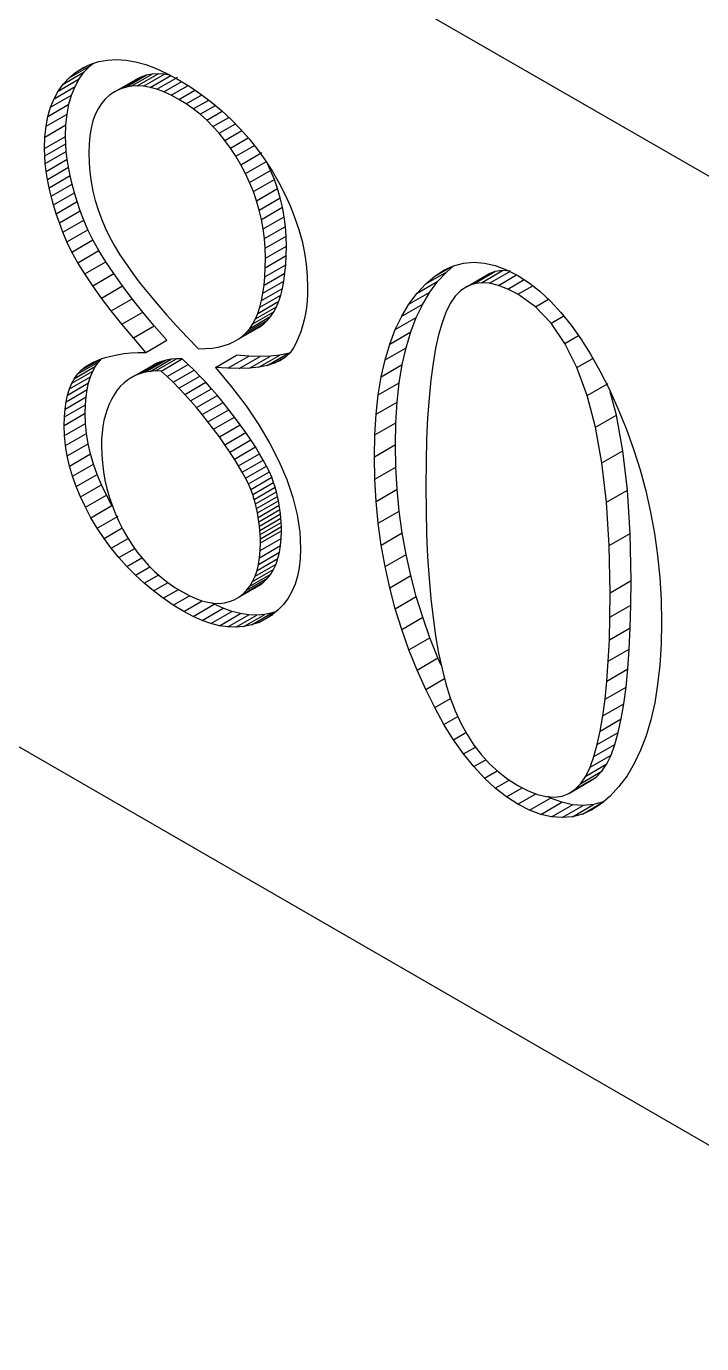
# Model space of a CAD drawing. Header units: millimetres. Extents: x -70 to 70, y -99 to 99.
# Drawn here: x 31.015 to 33.29, y -42.772 to -38.332 of the extents above; entities that cross this region are included whole.
import ezdxf

# ---------------------------------------------------------------- set-up
doc = ezdxf.new("R2010")
doc.units = ezdxf.units.MM
doc.layers.add('粗实线层', color=7, linetype='Continuous', lineweight=35)

msp = doc.modelspace()

# ---------------------------------------------------------------- linework, layer by layer
at = {"layer": '粗实线层', "color": 7, "lineweight": -3}
for p, q in [((40.1182, -42.7653), (30.9258, -37.458)), ((31.2594, -38.4504), (31.2884, -38.4452)), ((31.2884, -38.4452), (31.3186, -38.4436)), ((31.3186, -38.4436), (31.3501, -38.4457)), ((31.3501, -38.4457), (31.3829, -38.4514)), ((31.1393, -38.5265), (31.21, -38.4856)), ((31.1587, -38.5057), (31.2294, -38.4649)), ((31.1587, -38.5057), (31.1807, -38.4875)), ((31.1807, -38.4875), (31.2195, -38.4651)), ((31.1807, -38.4875), (31.2052, -38.4718)), ((31.1933, -38.5089), (31.21, -38.4856)), ((31.2052, -38.4718), (31.2317, -38.4593)), ((31.21, -38.4856), (31.2294, -38.4649)), ((31.2294, -38.4649), (31.239, -38.4569)), ((31.2317, -38.4593), (31.2594, -38.4504)), ((31.3677, -38.5339), (31.4385, -38.493)), ((31.3829, -38.4514), (31.4169, -38.4608)), ((31.3881, -38.5326), (31.4588, -38.4918)), ((31.4094, -38.5339), (31.4801, -38.4931)), ((31.4169, -38.4608), (31.4521, -38.4738)), ((31.4385, -38.493), (31.419, -38.4968)), ((31.4588, -38.4918), (31.4385, -38.493)), ((31.4521, -38.4738), (31.4886, -38.4905)), ((31.4801, -38.4931), (31.4588, -38.4918)), ((31.5022, -38.4969), (31.4801, -38.4931)), ((31.4886, -38.4905), (31.5264, -38.5108)), ((31.1083, -38.5757), (31.1791, -38.5348)), ((31.1225, -38.5498), (31.1933, -38.5089)), ((31.1225, -38.5498), (31.1393, -38.5265)), ((31.1393, -38.5265), (31.1587, -38.5057)), ((31.1674, -38.5633), (31.1791, -38.5348)), ((31.1791, -38.5348), (31.1933, -38.5089)), ((31.3119, -38.5526), (31.3826, -38.5117)), ((31.3296, -38.5438), (31.4003, -38.503)), ((31.3483, -38.5376), (31.3296, -38.5438)), ((31.3483, -38.5376), (31.419, -38.4968)), ((31.3677, -38.5339), (31.3483, -38.5376)), ((31.3881, -38.5326), (31.3677, -38.5339)), ((31.4003, -38.503), (31.3826, -38.5117)), ((31.4094, -38.5339), (31.3881, -38.5326)), ((31.419, -38.4968), (31.4003, -38.503)), ((31.4315, -38.5377), (31.4094, -38.5339)), ((31.4315, -38.5377), (31.5022, -38.4969)), ((31.4545, -38.544), (31.4315, -38.5377)), ((31.4545, -38.544), (31.5252, -38.5032)), ((31.4784, -38.5528), (31.5384, -38.5181)), ((31.5031, -38.5641), (31.5599, -38.5313)), ((31.5264, -38.5108), (31.5654, -38.5346)), ((31.5654, -38.5346), (31.6028, -38.56)), ((31.0967, -38.6041), (31.1674, -38.5633)), ((31.0967, -38.6041), (31.1083, -38.5757)), ((31.1083, -38.5757), (31.1225, -38.5498)), ((31.1584, -38.5943), (31.1674, -38.5633)), ((31.2807, -38.5768), (31.2678, -38.5921)), ((31.2954, -38.5636), (31.2807, -38.5768)), ((31.3119, -38.5526), (31.2954, -38.5636)), ((31.3296, -38.5438), (31.3119, -38.5526)), ((31.4784, -38.5528), (31.4545, -38.544)), ((31.5031, -38.5641), (31.4784, -38.5528)), ((31.5288, -38.5779), (31.5031, -38.5641)), ((31.5288, -38.5779), (31.583, -38.5466)), ((31.5535, -38.5931), (31.5288, -38.5779)), ((31.5535, -38.5931), (31.6063, -38.5627)), ((31.5773, -38.6099), (31.6292, -38.58)), ((31.6028, -38.56), (31.6386, -38.5871)), ((31.0877, -38.6351), (31.1584, -38.5943)), ((31.0877, -38.6351), (31.0967, -38.6041)), ((31.1519, -38.6278), (31.1584, -38.5943)), ((31.2565, -38.6095), (31.247, -38.629)), ((31.2678, -38.5921), (31.2565, -38.6095)), ((31.5773, -38.6099), (31.5535, -38.5931)), ((31.6003, -38.6282), (31.5773, -38.6099)), ((31.6003, -38.6282), (31.652, -38.5983)), ((31.6225, -38.648), (31.6749, -38.6177)), ((31.6386, -38.5871), (31.6728, -38.6157)), ((31.6728, -38.6157), (31.7054, -38.646)), ((31.0773, -38.7048), (31.148, -38.664)), ((31.0773, -38.7048), (31.0812, -38.6687)), ((31.0812, -38.6687), (31.1519, -38.6278)), ((31.0812, -38.6687), (31.0877, -38.6351)), ((31.1467, -38.7027), (31.148, -38.664)), ((31.148, -38.664), (31.1519, -38.6278)), ((31.2392, -38.6507), (31.2332, -38.6745)), ((31.247, -38.629), (31.2392, -38.6507)), ((31.6225, -38.648), (31.6003, -38.6282)), ((31.6437, -38.6692), (31.6225, -38.648)), ((31.6437, -38.6692), (31.6972, -38.6384)), ((31.6642, -38.692), (31.6437, -38.6692)), ((31.6642, -38.692), (31.7192, -38.6602)), ((31.7054, -38.646), (31.7363, -38.6778)), ((31.076, -38.7435), (31.1467, -38.7027)), ((31.076, -38.7435), (31.0773, -38.7048)), ((31.1474, -38.7276), (31.1467, -38.7027)), ((31.2288, -38.7004), (31.2262, -38.7284)), ((31.2332, -38.6745), (31.2288, -38.7004)), ((31.6838, -38.7163), (31.6642, -38.692)), ((31.6838, -38.7163), (31.741, -38.6832)), ((31.7025, -38.7421), (31.7623, -38.7075)), ((31.7363, -38.6778), (31.7657, -38.7113)), ((31.7657, -38.7113), (31.7934, -38.7464)), ((31.0767, -38.7685), (31.076, -38.7435)), ((31.0767, -38.7685), (31.1474, -38.7276)), ((31.0785, -38.7942), (31.1492, -38.7533)), ((31.1492, -38.7533), (31.1474, -38.7276)), ((31.1523, -38.7797), (31.1492, -38.7533)), ((31.2262, -38.7284), (31.2254, -38.7585)), ((31.2254, -38.7585), (31.2262, -38.7912)), ((31.7025, -38.7421), (31.6838, -38.7163)), ((31.7203, -38.7694), (31.7025, -38.7421)), ((31.7203, -38.7694), (31.783, -38.7333)), ((31.7374, -38.7982), (31.8081, -38.7574)), ((31.7934, -38.7464), (31.8195, -38.7832)), ((31.0785, -38.7942), (31.0767, -38.7685)), ((31.0816, -38.8206), (31.0785, -38.7942)), ((31.0816, -38.8206), (31.1523, -38.7797)), ((31.1566, -38.8069), (31.1523, -38.7797)), ((31.2262, -38.7912), (31.2288, -38.8236)), ((31.7374, -38.7982), (31.7203, -38.7694)), ((31.7531, -38.828), (31.7374, -38.7982)), ((31.7531, -38.828), (31.8238, -38.7871)), ((31.8195, -38.7832), (31.844, -38.8215)), ((31.8379, -38.8173), (31.8286, -38.7974)), ((31.0859, -38.8477), (31.0816, -38.8206)), ((31.0859, -38.8477), (31.1566, -38.8069)), ((31.0915, -38.8755), (31.0859, -38.8477)), ((31.0915, -38.8755), (31.1622, -38.8347)), ((31.1622, -38.8347), (31.1566, -38.8069)), ((31.1689, -38.8633), (31.1622, -38.8347)), ((31.2288, -38.8236), (31.2332, -38.8556)), ((31.7672, -38.8581), (31.7531, -38.828)), ((31.7672, -38.8581), (31.8379, -38.8173)), ((31.7797, -38.8886), (31.8504, -38.8478)), ((31.8504, -38.8478), (31.8379, -38.8173)), ((31.844, -38.8215), (31.8666, -38.8606)), ((31.8612, -38.8787), (31.8504, -38.8478)), ((31.0982, -38.9041), (31.0915, -38.8755)), ((31.0982, -38.9041), (31.1689, -38.8633)), ((31.1062, -38.9333), (31.1769, -38.8925)), ((31.1769, -38.8925), (31.1689, -38.8633)), ((31.1862, -38.9225), (31.1769, -38.8925)), ((31.2332, -38.8556), (31.2392, -38.8874)), ((31.2392, -38.8874), (31.247, -38.9188)), ((31.7797, -38.8886), (31.7672, -38.8581)), ((31.7905, -38.9195), (31.7797, -38.8886)), ((31.7905, -38.9195), (31.8612, -38.8787)), ((31.8703, -38.91), (31.8612, -38.8787)), ((31.8666, -38.8606), (31.8867, -38.8997)), ((31.1062, -38.9333), (31.0982, -38.9041)), ((31.1155, -38.9633), (31.1062, -38.9333)), ((31.1155, -38.9633), (31.1862, -38.9225)), ((31.1967, -38.9532), (31.1862, -38.9225)), ((31.247, -38.9188), (31.2565, -38.9499)), ((31.7996, -38.9508), (31.7905, -38.9195)), ((31.7996, -38.9508), (31.8703, -38.91)), ((31.8778, -38.9417), (31.8703, -38.91)), ((31.8867, -38.8997), (31.9045, -38.9388)), ((31.126, -38.994), (31.1155, -38.9633)), ((31.126, -38.994), (31.1967, -38.9532)), ((31.2084, -38.9846), (31.1967, -38.9532)), ((31.2565, -38.9499), (31.2678, -38.9807)), ((31.2678, -38.9807), (31.2807, -39.0112)), ((31.8071, -38.9825), (31.7996, -38.9508)), ((31.8071, -38.9825), (31.8778, -38.9417)), ((31.8129, -39.0145), (31.8836, -38.9737)), ((31.8836, -38.9737), (31.8778, -38.9417)), ((31.8877, -39.0061), (31.8836, -38.9737)), ((31.9045, -38.9388), (31.9199, -38.9778)), ((31.9199, -38.9778), (31.9329, -39.0168)), ((31.1377, -39.0254), (31.126, -38.994)), ((31.1377, -39.0254), (31.2084, -38.9846)), ((31.1516, -39.058), (31.1377, -39.0254)), ((31.1516, -39.058), (31.2223, -39.0172)), ((31.2223, -39.0172), (31.2084, -38.9846)), ((31.2393, -39.0516), (31.2223, -39.0172)), ((31.2807, -39.0112), (31.2954, -39.0414)), ((31.8129, -39.0145), (31.8071, -38.9825)), ((31.817, -39.047), (31.8129, -39.0145)), ((31.817, -39.047), (31.8877, -39.0061)), ((31.8902, -39.0389), (31.8877, -39.0061)), ((31.9329, -39.0168), (31.9436, -39.0558)), ((31.1686, -39.0924), (31.1516, -39.058)), ((31.1686, -39.0924), (31.2393, -39.0516)), ((31.2594, -39.0877), (31.2393, -39.0516)), ((31.2954, -39.0414), (31.3119, -39.0712)), ((31.8195, -39.0798), (31.817, -39.047)), ((31.8195, -39.0798), (31.8902, -39.0389)), ((31.891, -39.0722), (31.8902, -39.0389)), ((31.9436, -39.0558), (31.9519, -39.0948)), ((31.1887, -39.1285), (31.1686, -39.0924)), ((31.1887, -39.1285), (31.2594, -39.0877)), ((31.2827, -39.1256), (31.2594, -39.0877)), ((31.3119, -39.0712), (31.3303, -39.1014)), ((31.3303, -39.1014), (31.3509, -39.1326)), ((31.8203, -39.113), (31.8195, -39.0798)), ((31.8198, -39.1454), (31.8905, -39.1046)), ((31.8198, -39.1454), (31.8203, -39.113)), ((31.8203, -39.113), (31.891, -39.0722)), ((31.889, -39.135), (31.8905, -39.1046)), ((31.8905, -39.1046), (31.891, -39.0722)), ((31.9519, -39.0948), (31.9578, -39.1337)), ((31.212, -39.1664), (31.1887, -39.1285)), ((31.212, -39.1664), (31.2827, -39.1256)), ((31.3091, -39.1652), (31.2827, -39.1256)), ((31.3509, -39.1326), (31.3737, -39.1648)), ((31.8182, -39.1759), (31.889, -39.135)), ((31.8182, -39.1759), (31.8198, -39.1454)), ((31.8863, -39.1636), (31.889, -39.135)), ((31.9578, -39.1337), (31.9614, -39.1726)), ((32.3604, -39.1996), (32.4311, -39.1588)), ((32.3906, -39.1736), (32.439, -39.1457)), ((32.3906, -39.1736), (32.422, -39.1533)), ((32.4018, -39.1905), (32.4311, -39.1588)), ((32.422, -39.1533), (32.4544, -39.1387)), ((32.4311, -39.1588), (32.4544, -39.1388)), ((32.4544, -39.1387), (32.4879, -39.1299)), ((32.4879, -39.1299), (32.5224, -39.1268)), ((32.5224, -39.1268), (32.558, -39.1295)), ((32.5228, -39.1994), (32.5936, -39.1585)), ((32.5482, -39.1959), (32.6189, -39.1551)), ((32.558, -39.1295), (32.5947, -39.1379)), ((32.5936, -39.1585), (32.5703, -39.1673)), ((32.5758, -39.1977), (32.6465, -39.1569)), ((32.6189, -39.1551), (32.5936, -39.1585)), ((32.5947, -39.1379), (32.6325, -39.152)), ((32.6465, -39.1569), (32.6189, -39.1551)), ((32.6325, -39.152), (32.6713, -39.1718)), ((31.2384, -39.206), (31.212, -39.1664)), ((31.2384, -39.206), (31.3091, -39.1652)), ((31.3386, -39.2066), (31.3091, -39.1652)), ((31.3737, -39.1648), (31.3987, -39.198)), ((31.3987, -39.198), (31.426, -39.2322)), ((31.812, -39.231), (31.8827, -39.1902)), ((31.8156, -39.2044), (31.8863, -39.1636)), ((31.8156, -39.2044), (31.8182, -39.1759)), ((31.878, -39.2148), (31.8827, -39.1902)), ((31.8827, -39.1902), (31.8863, -39.1636)), ((31.9614, -39.1726), (31.9625, -39.2115)), ((32.3311, -39.2314), (32.4018, -39.1905)), ((32.3311, -39.2314), (32.3604, -39.1996)), ((32.3604, -39.1996), (32.3906, -39.1736)), ((32.3746, -39.2272), (32.4018, -39.1905)), ((32.4996, -39.2081), (32.5703, -39.1673)), ((32.5228, -39.1994), (32.4996, -39.2081)), ((32.5482, -39.1959), (32.5228, -39.1994)), ((32.5758, -39.1977), (32.5482, -39.1959)), ((32.6054, -39.2048), (32.5758, -39.1977)), ((32.6054, -39.2048), (32.6667, -39.1695)), ((32.6373, -39.2172), (32.6923, -39.1854)), ((32.6713, -39.1718), (32.7088, -39.196)), ((32.7088, -39.196), (32.7454, -39.2248)), ((31.2679, -39.2474), (31.2384, -39.206)), ((31.2679, -39.2474), (31.3386, -39.2066)), ((31.3006, -39.2906), (31.2679, -39.2474)), ((31.3713, -39.2497), (31.3386, -39.2066)), ((31.426, -39.2322), (31.4554, -39.2674)), ((31.8015, -39.2783), (31.8723, -39.2375)), ((31.8073, -39.2557), (31.878, -39.2148)), ((31.8073, -39.2557), (31.812, -39.231)), ((31.812, -39.231), (31.8156, -39.2044)), ((31.8655, -39.2583), (31.8723, -39.2375)), ((31.8723, -39.2375), (31.878, -39.2148)), ((31.9621, -39.2347), (31.9607, -39.2573)), ((31.9625, -39.2115), (31.9621, -39.2347)), ((32.3039, -39.268), (32.3746, -39.2272)), ((32.3039, -39.268), (32.3311, -39.2314)), ((32.3502, -39.268), (32.3746, -39.2272)), ((32.4597, -39.2413), (32.4429, -39.2659)), ((32.4786, -39.2221), (32.4597, -39.2413)), ((32.4996, -39.2081), (32.4786, -39.2221)), ((32.6373, -39.2172), (32.6054, -39.2048)), ((32.6713, -39.2348), (32.6373, -39.2172)), ((32.6713, -39.2348), (32.7213, -39.2059)), ((32.7303, -39.2771), (32.6713, -39.2348)), ((32.7454, -39.2248), (32.7812, -39.2581)), ((31.3006, -39.2906), (31.3713, -39.2497)), ((31.3364, -39.3354), (31.3006, -39.2906)), ((31.4071, -39.2946), (31.3713, -39.2497)), ((31.4554, -39.2674), (31.487, -39.3036)), ((31.7869, -39.3179), (31.8577, -39.2771)), ((31.7948, -39.2991), (31.8655, -39.2583)), ((31.7948, -39.2991), (31.8015, -39.2783)), ((31.8015, -39.2783), (31.8073, -39.2557)), ((31.8488, -39.294), (31.8577, -39.2771)), ((31.8577, -39.2771), (31.8655, -39.2583)), ((31.9583, -39.2793), (31.955, -39.3006)), ((31.9607, -39.2573), (31.9583, -39.2793)), ((32.2795, -39.3088), (32.3039, -39.268)), ((32.2795, -39.3088), (32.3502, -39.268)), ((32.3287, -39.3128), (32.3502, -39.268)), ((32.4429, -39.2659), (32.4283, -39.2957)), ((32.7303, -39.2771), (32.7743, -39.2517)), ((32.7831, -39.3324), (32.7303, -39.2771)), ((32.7812, -39.2581), (32.8162, -39.296)), ((31.3364, -39.3354), (31.4071, -39.2946)), ((31.3753, -39.3821), (31.3364, -39.3354)), ((31.446, -39.3413), (31.4071, -39.2946)), ((31.487, -39.3036), (31.5209, -39.3408)), ((31.7446, -39.3748), (31.8153, -39.334)), ((31.7571, -39.363), (31.8278, -39.3222)), ((31.7682, -39.3497), (31.8389, -39.3089)), ((31.7682, -39.3497), (31.7781, -39.3348)), ((31.7781, -39.3348), (31.8488, -39.294)), ((31.7781, -39.3348), (31.7869, -39.3179)), ((31.7869, -39.3179), (31.7948, -39.2991)), ((31.8014, -39.3444), (31.8153, -39.334)), ((31.8153, -39.334), (31.8278, -39.3222)), ((31.8278, -39.3222), (31.8389, -39.3089)), ((31.8389, -39.3089), (31.8488, -39.294)), ((31.9507, -39.3213), (31.9455, -39.3414)), ((31.955, -39.3006), (31.9507, -39.3213)), ((32.258, -39.3536), (32.2795, -39.3088)), ((32.258, -39.3536), (32.3287, -39.3128)), ((32.3101, -39.3618), (32.3287, -39.3128)), ((32.4155, -39.3307), (32.404, -39.371)), ((32.4283, -39.2957), (32.4155, -39.3307)), ((32.7831, -39.3324), (32.8256, -39.3078)), ((32.8297, -39.4006), (32.7831, -39.3324)), ((32.8162, -39.296), (32.8502, -39.3384)), ((31.3753, -39.3821), (31.446, -39.3413)), ((31.4881, -39.3897), (31.446, -39.3413)), ((31.5209, -39.3408), (31.5569, -39.379)), ((31.5569, -39.379), (31.5951, -39.4182)), ((31.7155, -39.3942), (31.7862, -39.3534)), ((31.7307, -39.3852), (31.8014, -39.3444)), ((31.7307, -39.3852), (31.7446, -39.3748)), ((31.7446, -39.3748), (31.7571, -39.363)), ((31.7571, -39.363), (31.7682, -39.3497)), ((31.7862, -39.3534), (31.8014, -39.3444)), ((31.9322, -39.3797), (31.9242, -39.3979)), ((31.9393, -39.3609), (31.9322, -39.3797)), ((31.9455, -39.3414), (31.9393, -39.3609)), ((32.2394, -39.4026), (32.258, -39.3536)), ((32.2394, -39.4026), (32.3101, -39.3618)), ((32.2943, -39.4148), (32.3101, -39.3618)), ((32.404, -39.371), (32.3939, -39.4166)), ((32.8297, -39.4006), (32.8755, -39.3741)), ((32.8502, -39.3384), (32.8835, -39.3855)), ((31.4174, -39.4305), (31.3753, -39.3821)), ((31.4174, -39.4305), (31.4881, -39.3897)), ((31.5951, -39.4182), (31.6186, -39.4177)), ((31.6186, -39.4177), (31.6408, -39.4159)), ((31.6408, -39.4159), (31.6615, -39.4126)), ((31.6615, -39.4126), (31.6809, -39.4079)), ((31.6809, -39.4079), (31.6988, -39.4017)), ((31.6988, -39.4017), (31.7155, -39.3942)), ((31.7155, -39.3942), (31.7307, -39.3852)), ((31.9151, -39.4154), (31.904, -39.4316)), ((31.9242, -39.3979), (31.9151, -39.4154)), ((32.2236, -39.4556), (32.2394, -39.4026)), ((32.2236, -39.4556), (32.2943, -39.4148)), ((32.2814, -39.4719), (32.2943, -39.4148)), ((32.3939, -39.4166), (32.3851, -39.4673)), ((32.87, -39.4818), (32.8297, -39.4006)), ((32.8835, -39.3855), (32.9159, -39.4371)), ((31.1879, -39.5034), (31.2586, -39.4626)), ((31.2, -39.4906), (31.2631, -39.4541)), ((31.2135, -39.4797), (31.2425, -39.463)), ((31.2135, -39.4797), (31.2284, -39.4704)), ((31.2284, -39.4704), (31.2444, -39.462)), ((31.2444, -39.462), (31.2617, -39.4546)), ((31.248, -39.4773), (31.2586, -39.4626)), ((31.2586, -39.4626), (31.2707, -39.4498)), ((31.2617, -39.4546), (31.2803, -39.4482)), ((31.2803, -39.4482), (31.3, -39.4428)), ((31.3, -39.4428), (31.321, -39.4384)), ((31.321, -39.4384), (31.3433, -39.4349)), ((31.3433, -39.4349), (31.3667, -39.4324)), ((31.3667, -39.4324), (31.3914, -39.431)), ((31.3836, -39.5078), (31.4543, -39.467)), ((31.3914, -39.431), (31.4174, -39.4305)), ((31.399, -39.502), (31.4697, -39.4611)), ((31.4153, -39.4976), (31.486, -39.4568)), ((31.4324, -39.4947), (31.5031, -39.4539)), ((31.4543, -39.467), (31.4398, -39.4743)), ((31.4505, -39.4933), (31.5212, -39.4525)), ((31.4697, -39.4611), (31.4543, -39.467)), ((31.4695, -39.4934), (31.5402, -39.4526)), ((31.486, -39.4568), (31.4697, -39.4611)), ((31.5031, -39.4539), (31.486, -39.4568)), ((31.5212, -39.4525), (31.5031, -39.4539)), ((31.5402, -39.4526), (31.5212, -39.4525)), ((31.5601, -39.4711), (31.5402, -39.4526)), ((31.652, -39.4811), (31.7227, -39.4403)), ((31.6935, -39.4842), (31.7642, -39.4433)), ((31.7642, -39.4433), (31.7227, -39.4403)), ((31.7316, -39.4851), (31.8023, -39.4442)), ((31.8023, -39.4442), (31.7642, -39.4433)), ((31.7663, -39.4838), (31.837, -39.443)), ((31.7977, -39.4805), (31.8684, -39.4396)), ((31.837, -39.443), (31.8023, -39.4442)), ((31.8257, -39.475), (31.8964, -39.4341)), ((31.8503, -39.4673), (31.8257, -39.475)), ((31.8684, -39.4396), (31.837, -39.443)), ((31.8503, -39.4673), (31.8919, -39.4433)), ((31.8716, -39.4575), (31.8503, -39.4673)), ((31.8964, -39.4341), (31.8684, -39.4396)), ((31.8895, -39.4456), (31.8716, -39.4575)), ((31.904, -39.4316), (31.8895, -39.4456)), ((31.9037, -39.4318), (31.8964, -39.4341)), ((32.2107, -39.5127), (32.2236, -39.4556)), ((32.3851, -39.4673), (32.3777, -39.5234)), ((32.87, -39.4818), (32.9236, -39.4508)), ((32.9159, -39.4371), (32.9474, -39.4933)), ((31.1602, -39.5536), (31.2309, -39.5128)), ((31.168, -39.5349), (31.2387, -39.4941)), ((31.1773, -39.5182), (31.248, -39.4773)), ((31.1773, -39.5182), (31.1879, -39.5034)), ((31.1879, -39.5034), (31.2, -39.4906)), ((31.2, -39.4906), (31.2135, -39.4797)), ((31.2245, -39.5335), (31.2309, -39.5128)), ((31.2309, -39.5128), (31.2387, -39.4941)), ((31.2387, -39.4941), (31.248, -39.4773)), ((31.3691, -39.5151), (31.4398, -39.4743)), ((31.3836, -39.5078), (31.3691, -39.5151)), ((31.399, -39.502), (31.3836, -39.5078)), ((31.4153, -39.4976), (31.399, -39.502)), ((31.4324, -39.4947), (31.4153, -39.4976)), ((31.4505, -39.4933), (31.4324, -39.4947)), ((31.4695, -39.4934), (31.4505, -39.4933)), ((31.4894, -39.5119), (31.4695, -39.4934)), ((31.4894, -39.5119), (31.5601, -39.4711)), ((31.5092, -39.5312), (31.4894, -39.5119)), ((31.5092, -39.5312), (31.5799, -39.4904)), ((31.5289, -39.5514), (31.5996, -39.5106)), ((31.5799, -39.4904), (31.5601, -39.4711)), ((31.5996, -39.5106), (31.5799, -39.4904)), ((31.6193, -39.5315), (31.5996, -39.5106)), ((31.6935, -39.4842), (31.652, -39.4811)), ((31.652, -39.4811), (31.7065, -39.5466)), ((31.7316, -39.4851), (31.6935, -39.4842)), ((31.7663, -39.4838), (31.7316, -39.4851)), ((31.7977, -39.4805), (31.7663, -39.4838)), ((31.8257, -39.475), (31.7977, -39.4805)), ((32.2006, -39.574), (32.2107, -39.5127)), ((32.2107, -39.5127), (32.2814, -39.4719)), ((32.2714, -39.5332), (32.2814, -39.4719)), ((32.9042, -39.5759), (32.87, -39.4818)), ((32.9474, -39.4933), (32.9781, -39.554)), ((31.1488, -39.597), (31.2195, -39.5562)), ((31.1538, -39.5743), (31.2245, -39.5335)), ((31.1538, -39.5743), (31.1602, -39.5536)), ((31.1602, -39.5536), (31.168, -39.5349)), ((31.168, -39.5349), (31.1773, -39.5182)), ((31.216, -39.5808), (31.2195, -39.5562)), ((31.2195, -39.5562), (31.2245, -39.5335)), ((31.3202, -39.5591), (31.3103, -39.5736)), ((31.3311, -39.5459), (31.3202, -39.5591)), ((31.3428, -39.5342), (31.3311, -39.5459)), ((31.3555, -39.5239), (31.3428, -39.5342)), ((31.3691, -39.5151), (31.3555, -39.5239)), ((31.5289, -39.5514), (31.5092, -39.5312)), ((31.5486, -39.5724), (31.5289, -39.5514)), ((31.5486, -39.5724), (31.6193, -39.5315)), ((31.5682, -39.5942), (31.6389, -39.5534)), ((31.6389, -39.5534), (31.6193, -39.5315)), ((31.6584, -39.576), (31.6389, -39.5534)), ((31.7065, -39.5466), (31.7553, -39.6111)), ((32.2006, -39.574), (32.2714, -39.5332)), ((32.2642, -39.5985), (32.2714, -39.5332)), ((32.3777, -39.5234), (32.3716, -39.5846)), ((32.9042, -39.5759), (32.9749, -39.5351)), ((32.9781, -39.554), (33.0079, -39.6193)), ((31.1453, -39.6216), (31.216, -39.5808)), ((31.1453, -39.6216), (31.1488, -39.597)), ((31.1488, -39.597), (31.1538, -39.5743)), ((31.2138, -39.6074), (31.216, -39.5808)), ((31.3014, -39.589), (31.2936, -39.6053)), ((31.3103, -39.5736), (31.3014, -39.589)), ((31.5682, -39.5942), (31.5486, -39.5724)), ((31.5877, -39.6168), (31.5682, -39.5942)), ((31.5877, -39.6168), (31.6584, -39.576)), ((31.6072, -39.6403), (31.6779, -39.5995)), ((31.6779, -39.5995), (31.6584, -39.576)), ((31.6972, -39.6238), (31.6779, -39.5995)), ((32.1935, -39.6393), (32.2006, -39.574)), ((32.1935, -39.6393), (32.2642, -39.5985)), ((32.2599, -39.6679), (32.2642, -39.5985)), ((32.3716, -39.5846), (32.3668, -39.6511)), ((32.9321, -39.6829), (32.9042, -39.5759)), ((33.0028, -39.6421), (32.9822, -39.5631)), ((31.1424, -39.6768), (31.2131, -39.636)), ((31.1431, -39.6482), (31.2138, -39.6074)), ((31.1431, -39.6482), (31.1453, -39.6216)), ((31.2131, -39.636), (31.2138, -39.6074)), ((31.2142, -39.67), (31.2131, -39.636)), ((31.2811, -39.6409), (31.2764, -39.6601)), ((31.2868, -39.6226), (31.2811, -39.6409)), ((31.2936, -39.6053), (31.2868, -39.6226)), ((31.6072, -39.6403), (31.5877, -39.6168)), ((31.6265, -39.6647), (31.6072, -39.6403)), ((31.6265, -39.6647), (31.6972, -39.6238)), ((31.7165, -39.649), (31.6972, -39.6238)), ((31.7553, -39.6111), (31.7983, -39.6747)), ((32.1892, -39.7087), (32.1935, -39.6393)), ((32.9321, -39.6829), (33.0028, -39.6421)), ((33.0246, -39.7621), (33.0028, -39.6421)), ((33.0079, -39.6193), (33.0358, -39.6874)), ((31.1424, -39.6768), (31.1431, -39.6482)), ((31.1435, -39.7108), (31.1424, -39.6768)), ((31.1435, -39.7108), (31.2142, -39.67)), ((31.2176, -39.7041), (31.2142, -39.67)), ((31.2727, -39.6803), (31.2701, -39.7014)), ((31.2764, -39.6601), (31.2727, -39.6803)), ((31.6458, -39.6898), (31.6265, -39.6647)), ((31.6458, -39.6898), (31.7165, -39.649)), ((31.6651, -39.7158), (31.6458, -39.6898)), ((31.6651, -39.7158), (31.7358, -39.675)), ((31.7358, -39.675), (31.7165, -39.649)), ((31.7542, -39.7009), (31.7358, -39.675)), ((31.7983, -39.6747), (31.8356, -39.7373)), ((32.1892, -39.7087), (32.2599, -39.6679)), ((32.2584, -39.7414), (32.2599, -39.6679)), ((32.3668, -39.6511), (32.3635, -39.7229)), ((32.9538, -39.8029), (32.9321, -39.6829)), ((33.0358, -39.6874), (33.0608, -39.7564)), ((31.1469, -39.745), (31.1435, -39.7108)), ((31.1469, -39.745), (31.2176, -39.7041)), ((31.2231, -39.7384), (31.2176, -39.7041)), ((31.2686, -39.7235), (31.268, -39.7466)), ((31.2701, -39.7014), (31.2686, -39.7235)), ((31.6835, -39.7417), (31.6651, -39.7158)), ((31.6835, -39.7417), (31.7542, -39.7009)), ((31.7005, -39.7665), (31.7712, -39.7257)), ((31.7712, -39.7257), (31.7542, -39.7009)), ((31.7867, -39.7494), (31.7712, -39.7257)), ((32.1877, -39.7822), (32.1892, -39.7087)), ((32.3635, -39.7229), (32.3614, -39.7999)), ((31.1524, -39.7792), (31.1469, -39.745)), ((31.1524, -39.7792), (31.2231, -39.7384)), ((31.1602, -39.8137), (31.1524, -39.7792)), ((31.1602, -39.8137), (31.2309, -39.7728)), ((31.2309, -39.7728), (31.2231, -39.7384)), ((31.241, -39.8074), (31.2309, -39.7728)), ((31.268, -39.7466), (31.2688, -39.7755)), ((31.2688, -39.7755), (31.2709, -39.8043)), ((31.7005, -39.7665), (31.6835, -39.7417)), ((31.7159, -39.7902), (31.7005, -39.7665)), ((31.7159, -39.7902), (31.7867, -39.7494)), ((31.7299, -39.8128), (31.8006, -39.772)), ((31.8006, -39.772), (31.7867, -39.7494)), ((31.8131, -39.7935), (31.8006, -39.772)), ((31.8356, -39.7373), (31.8671, -39.799)), ((32.1877, -39.7822), (32.2584, -39.7414)), ((32.2599, -39.817), (32.2584, -39.7414)), ((32.9538, -39.8029), (33.0246, -39.7621)), ((33.0401, -39.8951), (33.0246, -39.7621)), ((33.0608, -39.7564), (33.0828, -39.8262)), ((31.1703, -39.8482), (31.1602, -39.8137)), ((31.1703, -39.8482), (31.241, -39.8074)), ((31.2532, -39.8421), (31.241, -39.8074)), ((31.2709, -39.8043), (31.2745, -39.8328)), ((31.7299, -39.8128), (31.7159, -39.7902)), ((31.7424, -39.8344), (31.7299, -39.8128)), ((31.7424, -39.8344), (31.8131, -39.7935)), ((31.7534, -39.8548), (31.8241, -39.814)), ((31.8241, -39.814), (31.8131, -39.7935)), ((31.8336, -39.8334), (31.8241, -39.814)), ((31.8671, -39.799), (31.8929, -39.8596)), ((32.1892, -39.8579), (32.1877, -39.7822)), ((32.1892, -39.8579), (32.2599, -39.817)), ((32.2642, -39.8919), (32.2599, -39.817)), ((32.3614, -39.7999), (32.3608, -39.8821)), ((32.9694, -39.9359), (32.9538, -39.8029)), ((31.1825, -39.8829), (31.1703, -39.8482)), ((31.1825, -39.8829), (31.2532, -39.8421)), ((31.2677, -39.8769), (31.2532, -39.8421)), ((31.2745, -39.8328), (31.2796, -39.8612)), ((31.2796, -39.8612), (31.2861, -39.8894)), ((31.7534, -39.8548), (31.7424, -39.8344)), ((31.7629, -39.8742), (31.7534, -39.8548)), ((31.7629, -39.8742), (31.8336, -39.8334)), ((31.7709, -39.8925), (31.8416, -39.8517)), ((31.7774, -39.9097), (31.8481, -39.8689)), ((31.8416, -39.8517), (31.8336, -39.8334)), ((31.8481, -39.8689), (31.8416, -39.8517)), ((31.8531, -39.8851), (31.8481, -39.8689)), ((31.8929, -39.8596), (31.913, -39.9194)), ((32.1935, -39.9327), (32.1892, -39.8579)), ((33.0828, -39.8262), (33.1019, -39.897)), ((31.197, -39.9177), (31.1825, -39.8829)), ((31.197, -39.9177), (31.2677, -39.8769)), ((31.2137, -39.9527), (31.2844, -39.9119)), ((31.2844, -39.9119), (31.2677, -39.8769)), ((31.3034, -39.947), (31.2844, -39.9119)), ((31.2861, -39.8894), (31.2941, -39.9175)), ((31.7709, -39.8925), (31.7629, -39.8742)), ((31.7774, -39.9097), (31.7709, -39.8925)), ((31.7824, -39.9259), (31.7774, -39.9097)), ((31.7824, -39.9259), (31.8531, -39.8851)), ((31.7865, -39.9414), (31.8572, -39.9006)), ((31.8572, -39.9006), (31.8531, -39.8851)), ((31.8608, -39.9159), (31.8572, -39.9006)), ((32.1935, -39.9327), (32.2642, -39.8919)), ((32.2714, -39.9659), (32.2642, -39.8919)), ((32.3608, -39.8821), (32.3614, -39.9651)), ((32.9694, -39.9359), (33.0401, -39.8951)), ((33.0494, -40.041), (33.0401, -39.8951)), ((33.1019, -39.897), (33.1181, -39.9687)), ((31.2137, -39.9527), (31.197, -39.9177)), ((31.2326, -39.9878), (31.2137, -39.9527)), ((31.2326, -39.9878), (31.3034, -39.947)), ((31.2941, -39.9175), (31.3035, -39.9453)), ((31.3035, -39.9453), (31.3143, -39.973)), ((31.7865, -39.9414), (31.7824, -39.9259)), ((31.7901, -39.9567), (31.7865, -39.9414)), ((31.7901, -39.9567), (31.8608, -39.9159)), ((31.7933, -39.9718), (31.7901, -39.9567)), ((31.7933, -39.9718), (31.864, -39.931)), ((31.7961, -39.9867), (31.8668, -39.9459)), ((31.864, -39.931), (31.8608, -39.9159)), ((31.8668, -39.9459), (31.864, -39.931)), ((31.8691, -39.9607), (31.8668, -39.9459)), ((31.913, -39.9194), (31.9274, -39.9782)), ((32.2006, -40.0067), (32.1935, -39.9327)), ((32.9787, -40.0818), (32.9694, -39.9359)), ((31.2538, -40.023), (31.2326, -39.9878)), ((31.2538, -40.023), (31.3245, -39.9822)), ((31.3143, -39.973), (31.3266, -40.0005)), ((31.3266, -40.0005), (31.3403, -40.0278)), ((31.7961, -39.9867), (31.7933, -39.9718)), ((31.7984, -40.0015), (31.7961, -39.9867)), ((31.7984, -40.0015), (31.8691, -39.9607)), ((31.8003, -40.016), (31.7984, -40.0015)), ((31.8003, -40.016), (31.871, -39.9752)), ((31.8018, -40.0304), (31.8725, -39.9896)), ((31.871, -39.9752), (31.8691, -39.9607)), ((31.8725, -39.9896), (31.871, -39.9752)), ((31.8736, -40.0037), (31.8725, -39.9896)), ((31.9274, -39.9782), (31.936, -40.036)), ((32.2006, -40.0067), (32.2714, -39.9659)), ((32.2814, -40.039), (32.2714, -39.9659)), ((32.3614, -39.9651), (32.3635, -40.0445)), ((33.1181, -39.9687), (33.1313, -40.0412)), ((31.2768, -40.0576), (31.2538, -40.023)), ((31.2768, -40.0576), (31.3376, -40.0225)), ((31.3403, -40.0278), (31.3554, -40.0545)), ((31.8018, -40.0304), (31.8003, -40.016)), ((31.8029, -40.0446), (31.8018, -40.0304)), ((31.8029, -40.0446), (31.8736, -40.0037)), ((31.8035, -40.0585), (31.8029, -40.0446)), ((31.8035, -40.0585), (31.8742, -40.0177)), ((31.8037, -40.0723), (31.8744, -40.0315)), ((31.8742, -40.0177), (31.8736, -40.0037)), ((31.8737, -40.0575), (31.8744, -40.0315)), ((31.8744, -40.0315), (31.8742, -40.0177)), ((31.936, -40.036), (31.9388, -40.0928)), ((32.2107, -40.0799), (32.2006, -40.0067)), ((32.2107, -40.0799), (32.2814, -40.039)), ((32.2943, -40.1114), (32.2814, -40.039)), ((32.3635, -40.0445), (32.3668, -40.1202)), ((32.9787, -40.0818), (33.0494, -40.041)), ((33.0525, -40.1998), (33.0494, -40.041)), ((33.1313, -40.0412), (33.1416, -40.1147)), ((31.3011, -40.0908), (31.2768, -40.0576)), ((31.3011, -40.0908), (31.3577, -40.0581)), ((31.3268, -40.1224), (31.3011, -40.0908)), ((31.3268, -40.1224), (31.38, -40.0917)), ((31.3554, -40.0545), (31.3715, -40.0798)), ((31.3715, -40.0798), (31.3887, -40.1039)), ((31.8008, -40.1226), (31.8715, -40.0817)), ((31.803, -40.0983), (31.8737, -40.0575)), ((31.803, -40.0983), (31.8037, -40.0723)), ((31.8037, -40.0723), (31.8035, -40.0585)), ((31.8678, -40.1043), (31.8715, -40.0817)), ((31.8715, -40.0817), (31.8737, -40.0575)), ((32.2236, -40.1522), (32.2107, -40.0799)), ((32.9818, -40.2406), (32.9787, -40.0818)), ((31.3539, -40.1527), (31.3268, -40.1224)), ((31.3539, -40.1527), (31.4044, -40.1235)), ((31.3887, -40.1039), (31.4071, -40.1268)), ((31.4071, -40.1268), (31.4265, -40.1484)), ((31.792, -40.166), (31.8627, -40.1252)), ((31.7971, -40.1451), (31.8678, -40.1043)), ((31.7971, -40.1451), (31.8008, -40.1226)), ((31.8008, -40.1226), (31.803, -40.0983)), ((31.8561, -40.1444), (31.8627, -40.1252)), ((31.8627, -40.1252), (31.8678, -40.1043)), ((31.9377, -40.1258), (31.9341, -40.1566)), ((31.9388, -40.0928), (31.9377, -40.1258)), ((32.2236, -40.1522), (32.2943, -40.1114)), ((32.3101, -40.1829), (32.2943, -40.1114)), ((32.3668, -40.1202), (32.3716, -40.1923)), ((33.1416, -40.1147), (33.149, -40.1891)), ((31.3824, -40.1815), (31.3539, -40.1527)), ((31.3824, -40.1815), (31.4314, -40.1532)), ((31.4123, -40.2088), (31.4607, -40.1808)), ((31.4265, -40.1484), (31.4471, -40.1688)), ((31.4471, -40.1688), (31.4688, -40.188)), ((31.7677, -40.2185), (31.8384, -40.1777)), ((31.7773, -40.2027), (31.848, -40.1619)), ((31.7854, -40.1852), (31.8561, -40.1444)), ((31.7854, -40.1852), (31.792, -40.166)), ((31.792, -40.166), (31.7971, -40.1451)), ((31.8274, -40.1918), (31.8384, -40.1777)), ((31.8384, -40.1777), (31.848, -40.1619)), ((31.848, -40.1619), (31.8561, -40.1444)), ((31.9341, -40.1566), (31.9283, -40.1854)), ((32.2394, -40.2237), (32.2236, -40.1522)), ((31.4123, -40.2088), (31.3824, -40.1815)), ((31.4435, -40.2347), (31.4123, -40.2088)), ((31.4435, -40.2347), (31.4924, -40.2064)), ((31.4688, -40.188), (31.4917, -40.2059)), ((31.4917, -40.2059), (31.5156, -40.2225)), ((31.5156, -40.2225), (31.5406, -40.2379)), ((31.7303, -40.2557), (31.801, -40.2149)), ((31.7442, -40.245), (31.8149, -40.2042)), ((31.7567, -40.2326), (31.8274, -40.1918)), ((31.7567, -40.2326), (31.7677, -40.2185)), ((31.7677, -40.2185), (31.7773, -40.2027)), ((31.7773, -40.2027), (31.7854, -40.1852)), ((31.801, -40.2149), (31.8149, -40.2042)), ((31.8149, -40.2042), (31.8274, -40.1918)), ((31.9201, -40.2121), (31.9095, -40.2367)), ((31.9283, -40.1854), (31.9201, -40.2121)), ((32.2394, -40.2237), (32.3101, -40.1829)), ((32.258, -40.2944), (32.2394, -40.2237)), ((32.3287, -40.2535), (32.3101, -40.1829)), ((32.3716, -40.1923), (32.3777, -40.2607)), ((32.9818, -40.2406), (33.0525, -40.1998)), ((33.0518, -40.2821), (33.0525, -40.1998)), ((33.149, -40.1891), (33.1534, -40.2644)), ((40.9667, -46.5211), (30.0773, -40.2341)), ((31.476, -40.2591), (31.4435, -40.2347)), ((31.476, -40.2591), (31.5271, -40.2296)), ((31.51, -40.2821), (31.476, -40.2591)), ((31.51, -40.2821), (31.5645, -40.2506)), ((31.5406, -40.2379), (31.5634, -40.2502)), ((31.5454, -40.3036), (31.6072, -40.2679)), ((31.5634, -40.2502), (31.5854, -40.2601)), ((31.5854, -40.2601), (31.6065, -40.2677)), ((31.6065, -40.2677), (31.6267, -40.2729)), ((31.6992, -40.2707), (31.7151, -40.2644)), ((31.7151, -40.2644), (31.7303, -40.2557)), ((31.7303, -40.2557), (31.7442, -40.245)), ((31.7442, -40.245), (31.7567, -40.2326)), ((31.8966, -40.2593), (31.8814, -40.2798)), ((31.9095, -40.2367), (31.8966, -40.2593)), ((32.258, -40.2944), (32.3287, -40.2535)), ((32.3502, -40.3234), (32.3287, -40.2535)), ((32.3777, -40.2607), (32.3851, -40.3254)), ((32.9811, -40.3229), (32.9818, -40.2406)), ((33.1534, -40.2644), (33.1548, -40.3405)), ((31.5454, -40.3036), (31.51, -40.2821)), ((31.5767, -40.3204), (31.5454, -40.3036)), ((31.5767, -40.3204), (31.6474, -40.2795)), ((31.6072, -40.3339), (31.6779, -40.2931)), ((31.6267, -40.2729), (31.6461, -40.2759)), ((31.6369, -40.3444), (31.7076, -40.3036)), ((31.6474, -40.2795), (31.6384, -40.2747)), ((31.6461, -40.2759), (31.6646, -40.2765)), ((31.6779, -40.2931), (31.6474, -40.2795)), ((31.6646, -40.2765), (31.6823, -40.2748)), ((31.6658, -40.3517), (31.7365, -40.3108)), ((31.7076, -40.3036), (31.6779, -40.2931)), ((31.6823, -40.2748), (31.6992, -40.2707)), ((31.7365, -40.3108), (31.7076, -40.3036)), ((31.7645, -40.3149), (31.7365, -40.3108)), ((31.7474, -40.3545), (31.8181, -40.3137)), ((31.7729, -40.3491), (31.8436, -40.3083)), ((31.8181, -40.3137), (31.7917, -40.3159)), ((31.7976, -40.3406), (31.8465, -40.3124)), ((31.8436, -40.3083), (31.8181, -40.3137)), ((31.8572, -40.3036), (31.8436, -40.3083)), ((31.8638, -40.2982), (31.8438, -40.3146)), ((31.8814, -40.2798), (31.8638, -40.2982)), ((32.2795, -40.3642), (32.258, -40.2944)), ((32.9811, -40.3229), (33.0518, -40.2821)), ((33.0498, -40.3591), (33.0518, -40.2821)), ((31.6072, -40.3339), (31.5767, -40.3204)), ((31.6369, -40.3444), (31.6072, -40.3339)), ((31.6658, -40.3517), (31.6369, -40.3444)), ((31.6938, -40.3558), (31.6658, -40.3517)), ((31.6938, -40.3558), (31.7645, -40.3149)), ((31.721, -40.3567), (31.6938, -40.3558)), ((31.721, -40.3567), (31.7917, -40.3159)), ((31.7474, -40.3545), (31.721, -40.3567)), ((31.7729, -40.3491), (31.7474, -40.3545)), ((31.7917, -40.3159), (31.7645, -40.3149)), ((31.7976, -40.3406), (31.7729, -40.3491)), ((31.8215, -40.3289), (31.7976, -40.3406)), ((31.8438, -40.3146), (31.8215, -40.3289)), ((32.2795, -40.3642), (32.3502, -40.3234)), ((32.3746, -40.3924), (32.3502, -40.3234)), ((32.3851, -40.3254), (32.3939, -40.3865)), ((32.9791, -40.3999), (32.9811, -40.3229)), ((33.1548, -40.3405), (33.1534, -40.4146)), ((32.3039, -40.4332), (32.2795, -40.3642)), ((32.3039, -40.4332), (32.3746, -40.3924)), ((32.4018, -40.4605), (32.3746, -40.3924)), ((32.3939, -40.3865), (32.404, -40.4439)), ((32.9757, -40.4717), (32.9791, -40.3999)), ((32.9791, -40.3999), (33.0498, -40.3591)), ((33.0464, -40.4309), (33.0498, -40.3591)), ((32.3311, -40.5014), (32.3039, -40.4332)), ((32.404, -40.4439), (32.4155, -40.4977)), ((32.9757, -40.4717), (33.0464, -40.4309)), ((33.0417, -40.4975), (33.0464, -40.4309)), ((33.1534, -40.4146), (33.1491, -40.4844)), ((32.3311, -40.5014), (32.4018, -40.4605)), ((32.4128, -40.485), (32.4018, -40.4605)), ((32.971, -40.5383), (32.9757, -40.4717)), ((33.1491, -40.4844), (33.1419, -40.5501)), ((32.3604, -40.5668), (32.3311, -40.5014)), ((32.3604, -40.5668), (32.4238, -40.5302)), ((32.4155, -40.4977), (32.4283, -40.5479)), ((32.971, -40.5383), (33.0417, -40.4975)), ((33.0356, -40.5589), (33.0417, -40.4975)), ((32.3906, -40.6278), (32.3604, -40.5668)), ((32.4283, -40.5479), (32.4429, -40.5948)), ((32.9649, -40.5997), (32.971, -40.5383)), ((32.9649, -40.5997), (33.0356, -40.5589)), ((33.0282, -40.6151), (33.0356, -40.5589)), ((33.1419, -40.5501), (33.1319, -40.6117)), ((32.3906, -40.6278), (32.4438, -40.5971)), ((32.4429, -40.5948), (32.4597, -40.6389)), ((32.9575, -40.6559), (32.9649, -40.5997)), ((32.9575, -40.6559), (33.0282, -40.6151)), ((33.0194, -40.666), (33.0282, -40.6151)), ((33.1319, -40.6117), (33.119, -40.6692)), ((32.422, -40.6843), (32.3906, -40.6278)), ((32.422, -40.6843), (32.4682, -40.6576)), ((32.4597, -40.6389), (32.4786, -40.6802)), ((32.9487, -40.7068), (32.9575, -40.6559)), ((32.9487, -40.7068), (33.0194, -40.666)), ((33.0093, -40.7118), (33.0194, -40.666)), ((33.119, -40.6692), (33.1032, -40.7225)), ((32.4544, -40.7363), (32.422, -40.6843)), ((32.4544, -40.7363), (32.4961, -40.7122)), ((32.4786, -40.6802), (32.4996, -40.7187)), ((32.9386, -40.7526), (32.9487, -40.7068)), ((32.9386, -40.7526), (33.0093, -40.7118)), ((32.9978, -40.7523), (33.0093, -40.7118)), ((32.4879, -40.7838), (32.4544, -40.7363)), ((32.4996, -40.7187), (32.5228, -40.7544)), ((32.5228, -40.7544), (32.5482, -40.7872)), ((32.9271, -40.7931), (32.9978, -40.7523)), ((32.9271, -40.7931), (32.9386, -40.7526)), ((32.985, -40.7876), (32.9978, -40.7523)), ((33.1032, -40.7225), (33.0846, -40.7716)), ((32.4879, -40.7838), (32.5278, -40.7607)), ((32.5224, -40.8268), (32.4879, -40.7838)), ((32.5482, -40.7872), (32.5758, -40.8173)), ((32.9143, -40.8284), (32.985, -40.7876)), ((32.9143, -40.8284), (32.9271, -40.7931)), ((32.9704, -40.8177), (32.985, -40.7876)), ((33.0846, -40.7716), (33.0631, -40.8166)), ((32.5224, -40.8268), (32.563, -40.8034)), ((32.558, -40.8652), (32.5224, -40.8268)), ((32.558, -40.8652), (32.601, -40.8404)), ((32.5758, -40.8173), (32.6054, -40.8446)), ((32.6054, -40.8446), (32.6373, -40.869)), ((32.8829, -40.8832), (32.9536, -40.8424)), ((32.8997, -40.8585), (32.9704, -40.8177)), ((32.8997, -40.8585), (32.9143, -40.8284)), ((32.9347, -40.8619), (32.9536, -40.8424)), ((32.9536, -40.8424), (32.9704, -40.8177)), ((33.0631, -40.8166), (33.0387, -40.8574)), ((32.5947, -40.8992), (32.558, -40.8652)), ((32.5947, -40.8992), (32.6419, -40.872)), ((32.6373, -40.869), (32.6713, -40.8907)), ((32.6713, -40.8907), (32.7053, -40.9083)), ((32.8429, -40.9169), (32.9137, -40.8761)), ((32.864, -40.9027), (32.9347, -40.8619)), ((32.864, -40.9027), (32.8829, -40.8832)), ((32.8829, -40.8832), (32.8997, -40.8585)), ((32.9137, -40.8761), (32.9347, -40.8619)), ((33.0387, -40.8574), (33.0114, -40.8941)), ((32.6325, -40.9287), (32.5947, -40.8992)), ((32.6325, -40.9287), (32.6855, -40.898)), ((32.6713, -40.9536), (32.6325, -40.9287)), ((32.6713, -40.9536), (32.732, -40.9186)), ((32.7053, -40.9083), (32.7371, -40.9206)), ((32.7101, -40.9735), (32.7808, -40.9327)), ((32.7371, -40.9206), (32.7668, -40.9276)), ((32.7668, -40.9276), (32.7943, -40.9293)), ((32.7808, -40.9327), (32.7715, -40.9279)), ((32.8186, -40.9468), (32.7808, -40.9327)), ((32.7943, -40.9293), (32.8197, -40.9258)), ((32.8197, -40.9258), (32.8429, -40.9169)), ((32.8429, -40.9169), (32.864, -40.9027)), ((32.9822, -40.9259), (32.9519, -40.9519)), ((33.0114, -40.8941), (32.9822, -40.9259)), ((32.7101, -40.9735), (32.6713, -40.9536)), ((32.7478, -40.9876), (32.7101, -40.9735)), ((32.7478, -40.9876), (32.8186, -40.9468)), ((32.7845, -40.996), (32.8552, -40.9552)), ((32.8552, -40.9552), (32.8186, -40.9468)), ((32.8201, -40.9986), (32.8909, -40.9578)), ((32.8547, -40.9956), (32.9254, -40.9547)), ((32.8909, -40.9578), (32.8552, -40.9552)), ((32.8882, -40.9867), (32.9589, -40.9459)), ((32.9206, -40.9722), (32.8882, -40.9867)), ((32.9254, -40.9547), (32.8909, -40.9578)), ((32.9519, -40.9519), (32.9206, -40.9722)), ((32.9589, -40.9459), (32.9254, -40.9547)), ((32.7845, -40.996), (32.7478, -40.9876)), ((32.8201, -40.9986), (32.7845, -40.996)), ((32.8547, -40.9956), (32.8201, -40.9986)), ((32.8882, -40.9867), (32.8547, -40.9956))]:
    msp.add_line(p, q, dxfattribs=at)

doc.saveas('drawing.dxf')
